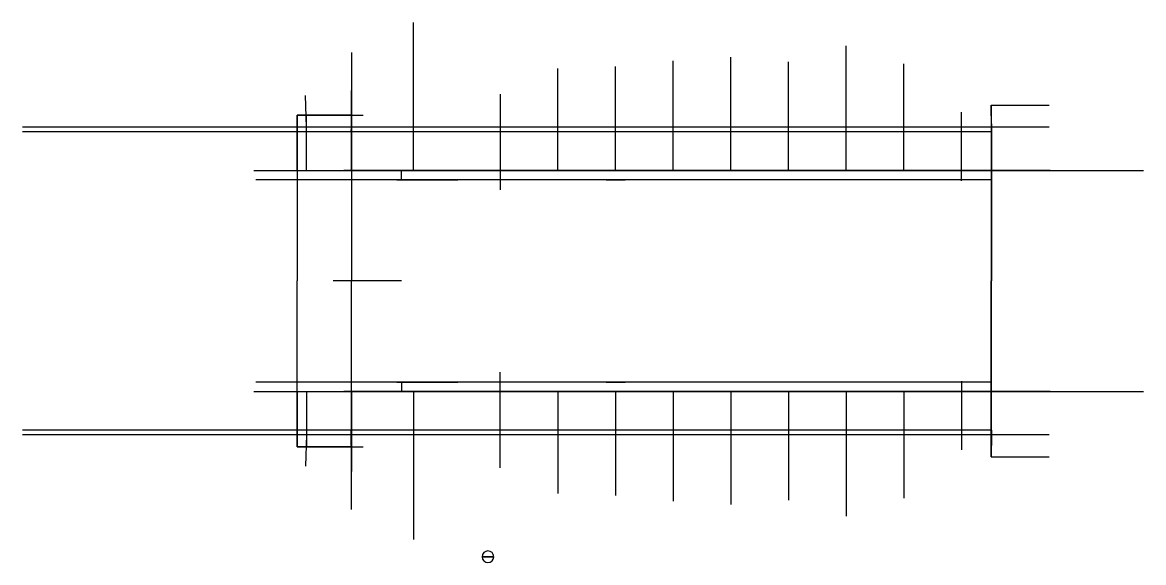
# Model space of a CAD drawing. Header units: millimetres. Extents: x -1672 to 5708, y -1264 to 1190.
# Drawn here: x 5100 to 5708, y 897 to 1190 of the extents above; entities that cross this region are included whole.
import ezdxf

# ---------------------------------------------------------------- set-up
doc = ezdxf.new("R2010")
doc.units = ezdxf.units.MM

msp = doc.modelspace()

# ---------------------------------------------------------------- linework, layer by layer
at = {"extrusion": (0, 1, 0)}
for p, q in [((5311.85, 1109.47, 13.54), (5311.85, 1189.71, 13.54)), ((5546.44, 1109.47, 5.74), (5546.44, 1177.01, 5.74)), ((5452.61, 1109.47, 5.74), (5452.61, 1168.98, 5.74)), ((5483.89, 1109.47, 5.74), (5483.89, 1170.8, 5.74)), ((5515.17, 1109.47, 5.74), (5515.17, 1168.35, 5.74)), ((5390.06, 1109.47, 5.74), (5390.06, 1164.77, 5.74)), ((5421.33, 1109.47, 5.74), (5421.33, 1165.85, 5.74)), ((5577.72, 1109.47, 5.74), (5577.72, 1167.3, 5.74)), ((5625.05, 1139.47, 60.62), (5625.05, 1144.92, 60.62)), ((5278.06, 1139.47, 42.26), (5248.65, 1139.47, 88.1)), ((5609, 1109.47, 5.74), (5609, 1141.1, 5.74)), ((5278.06, 1109.47, 42.26), (5274.96, 1109.47, 47.1)), ((5305.18, 1109.47, 44.05), (5305.18, 1109.47, 49.05)), ((5358.78, 1109.47, 12.94), (5354.03, 1109.47, 12.94)), ((5421.33, 1109.47, 17.34), (5409.91, 1109.47, 17.34)), ((5452.61, 1109.47, 18.64), (5439.25, 1109.47, 18.64)), ((5483.89, 1109.47, 20.44), (5473.34, 1109.47, 20.44)), ((5585.77, 1109.47, 16.17), (5570.71, 1109.47, 15.37)), ((5574.73, 1109.47, 15.58), (5574.72, 1109.47, 5.74)), ((5577.72, 1109.47, 15.74), (5585.77, 1109.47, 16.17)), ((5580.72, 1109.47, 15.9), (5580.72, 1109.47, 5.72)), ((5625.03, 994.67, 5.72), (5226.33, 994.67, 5.72)), ((5311.85, 994.67, 13.54), (5311.85, 994.67, 134.76)), ((5625.03, 994.67, 65.62), (5452.41, 994.67, 56.49)), ((5609, 995.28, 5.74), (5609, 970.02, 5.74))]:
    msp.add_line(p, q, dxfattribs=at)
at = {"extrusion": (1, 1.83697e-16, -1.83697e-16)}
for p, q in [((5278.06, 1173.47, 42.26), (5278.06, 1049.57, 42.26)), ((5625.03, 1144.92, 60.62), (5625.03, 1049.57, 60.62)), ((5625.03, 1133.02, 86.14), (5625.03, 1049.57, 86.14)), ((5625.31, 1133.02, 88.1), (5625.31, 1049.57, 88.1)), ((5625.03, 1109.47, 34.13), (5625.03, 1109.47, 60.62))]:
    msp.add_line(p, q, dxfattribs=at)
for p, q in [((5253.65, 1133.02, 88.1), (5253.25, 1150.02, 48.86)), ((5358.78, 1150.86, 5.74), (5358.78, 1098.94, 5.74)), ((5625.03, 1144.92, 60.62), (5656.52, 1144.92, 60.62)), ((5625.31, 1133.02, 88.1), (5625.03, 1144.92, 60.62)), ((5248.65, 1139.47, 88.1), (5248.65, 1109.47, 88.1)), ((5248.65, 1109.47, 88.1), (5248.65, 1139.47, 88.1)), ((5248.65, 1139.47, 88.1), (5284.51, 1139.47, 88.1)), ((5253.65, 1109.47, 88.1), (5253.65, 1139.47, 88.1)), ((5278.06, 1139.47, 42.26), (5278.06, 1109.47, 42.26)), ((5278.06, 1139.47, 42.26), (5278.06, 1109.47, 42.26)), ((5625.31, 1133.02, 88.1), (5099.68, 1133.02, 88.1)), ((5625.31, 1133.02, 88.1), (5248.65, 1133.02, 88.1)), ((5248.65, 1133.02, 88.1), (5248.65, 1049.57, 88.1)), ((5625.26, 1130.44, 81.48), (5625.31, 1133.02, 88.1)), ((5656.52, 1133.02, 60.62), (5625.31, 1133.02, 88.1)), ((5625.31, 1133.02, 88.1), (5625.31, 1133.02, 75.08)), ((5625.31, 1130.44, 88.1), (5099.68, 1130.44, 88.1)), ((5625.26, 1130.44, 81.48), (5209.4, 1130.44, 81.48)), ((5248.65, 1109.47, 88.1), (5248.65, 1109.47, 58.52)), ((5278.06, 1109.47, 42.26), (5278.06, 1109.47, 26.26)), ((5278.06, 1109.47, 42.26), (5278.06, 1109.47, 47.26)), ((5305.18, 1109.47), (5305.18, 1109.47, 88.1)), ((5390.06, 1109.47, 14.74), (5381.04, 1109.47, 14.74)), ((5515.17, 1109.47, 21.74), (5501.41, 1109.47, 21.74)), ((5546.44, 1109.47, 23.94), (5528.12, 1109.47, 23.94)), ((5577.72, 1109.47, 25.44), (5567.28, 1109.47, 25.44)), ((5609, 1109.47, 27.24), (5592.73, 1109.47, 27.24)), ((5609, 1109.47, 5.74), (5609, 1109.47, 2.59)), ((5609, 1109.47, 2.59), (5609, 1109.47, 1.59)), ((5609, 1109.47, 1.59), (5609, 1109.47, 0.59)), ((5609, 1109.47, 5.74), (5636.23, 1109.47, 5.74)), ((5625.03, 1109.47, 60.62), (5625.03, 1108.97, 60.62)), ((5625.03, 1109.47, 60.62), (5625.03, 1108.97, 60.62)), ((5625.03, 1109.47, 60.62), (5707.7, 1109.47, 60.62)), ((5656.52, 1109.47, 55.62), (5625.03, 1109.47, 55.62)), ((5625.31, 1109.47, 88.1), (5625.31, 1109.47, 102.84)), ((5311.67, 1104.47, 10.39), (5305.85, 1104.47, 10.39)), ((5305.85, 1104.47, 13.54), (5335.85, 1104.47, 13.54)), ((5624.76, 1104.47, 70.62), (5606.65, 1104.47, 69.66)), ((5248.65, 966.11, 88.1), (5248.65, 1049.57, 88.1)), ((5305.18, 1049.57), (5268.17, 1049.57)), ((5305.18, 1049.57), (5268.17, 1049.57)), ((5305.18, 1049.57, 5.72), (5269.51, 1049.57, 5.72)), ((5305.18, 1049.57, 5.72), (5269.51, 1049.57, 5.72)), ((5625.03, 1049.57), (5625.03, 1049.57, 49.02)), ((5625.03, 1049.57), (5625.03, 1049.57, 49.02)), ((5358.78, 948.28, 5.74), (5358.78, 1000.19, 5.74)), ((5311.67, 994.67, 10.39), (5305.85, 994.67, 10.39)), ((5305.85, 994.67, 13.54), (5335.85, 994.67, 13.54)), ((5624.76, 994.67, 70.62), (5606.65, 994.67, 69.66)), ((5248.65, 989.67, 88.1), (5248.65, 989.67, 58.52)), ((5248.65, 959.66, 88.1), (5248.65, 989.67, 88.1)), ((5248.65, 989.67, 88.1), (5248.65, 959.66, 88.1)), ((5253.65, 989.67, 88.1), (5253.65, 959.66, 88.1)), ((5278.06, 989.67, 42.26), (5278.06, 989.67, 26.26)), ((5278.06, 989.67, 42.26), (5278.06, 989.67, 47.26)), ((5278.06, 959.66, 42.26), (5278.06, 989.67, 42.26)), ((5278.06, 959.66, 42.26), (5278.06, 989.67, 42.26)), ((5305.18, 989.67), (5305.18, 989.67, 88.1)), ((5390.06, 989.67, 14.74), (5381.04, 989.67, 14.74)), ((5515.17, 989.67, 21.74), (5501.41, 989.67, 21.74)), ((5546.44, 989.67, 23.94), (5528.12, 989.67, 23.94)), ((5577.72, 989.67, 25.44), (5567.28, 989.67, 25.44)), ((5609, 989.67, 27.24), (5592.73, 989.67, 27.24)), ((5609, 989.67, 5.74), (5609, 989.67, 2.59)), ((5609, 989.67, 2.59), (5609, 989.67, 1.59)), ((5609, 989.67, 1.59), (5609, 989.67, 0.59)), ((5609, 989.67, 5.74), (5636.23, 989.67, 5.74)), ((5625.03, 989.67, 60.62), (5625.03, 990.17, 60.62)), ((5625.03, 989.67, 60.62), (5625.03, 990.17, 60.62)), ((5625.03, 989.67, 60.62), (5707.7, 989.67, 60.62)), ((5656.52, 989.67, 55.62), (5625.03, 989.67, 55.62)), ((5625.31, 989.67, 88.1), (5625.31, 989.67, 102.84)), ((5625.31, 968.69, 88.1), (5099.68, 968.69, 88.1)), ((5625.26, 968.69, 81.48), (5209.4, 968.69, 81.48)), ((5625.26, 968.69, 81.48), (5625.31, 966.11, 88.1)), ((5625.31, 966.11, 88.1), (5099.68, 966.11, 88.1)), ((5625.31, 966.11, 88.1), (5248.65, 966.11, 88.1)), ((5253.65, 966.11, 88.1), (5253.25, 949.12, 48.86)), ((5625.31, 966.11, 88.1), (5625.03, 954.21, 60.62)), ((5656.52, 966.11, 60.62), (5625.31, 966.11, 88.1)), ((5625.31, 966.11, 88.1), (5625.31, 966.11, 75.08)), ((5248.65, 959.66, 88.1), (5284.51, 959.66, 88.1)), ((5625.03, 954.21, 60.62), (5656.52, 954.21, 60.62))]:
    msp.add_line(p, q)
at = {"extrusion": (-0.841597, 0, -0.540106)}
for p, q in [((5278.06, 1109.47, 42.26), (5278.06, 1139.47, 42.26)), ((5278.06, 989.67, 42.26), (5278.06, 959.66, 42.26))]:
    msp.add_line(p, q, dxfattribs=at)
at = {"extrusion": (0.841597, 1.79059e-15, 0.540106)}
for p, q in [((5278.06, 1139.47, 88.1), (5278.06, 1097.91, 88.1)), ((5278.01, 1130.44, 81.48), (5278.06, 1133.02, 88.1))]:
    msp.add_line(p, q, dxfattribs=at)
at = {"extrusion": (0, -1, 0)}
for p, q in [((5609, 1103.86, 5.74), (5609, 1129.12, 5.74)), ((5625.03, 1104.47, 5.72), (5226.33, 1104.47, 5.72)), ((5311.85, 1104.47, 13.54), (5311.85, 1104.47, 134.76)), ((5625.03, 1104.47, 65.62), (5452.41, 1104.47, 56.49)), ((5278.06, 989.67, 42.26), (5274.96, 989.67, 47.1)), ((5305.18, 989.67, 44.05), (5305.18, 989.67, 49.05)), ((5311.85, 989.67, 13.54), (5311.85, 909.43, 13.54)), ((5358.78, 989.67, 12.94), (5354.03, 989.67, 12.94)), ((5390.06, 989.67, 5.74), (5390.06, 934.36, 5.74)), ((5421.33, 989.67, 17.34), (5409.91, 989.67, 17.34)), ((5421.33, 989.67, 5.74), (5421.33, 933.29, 5.74)), ((5452.61, 989.67, 18.64), (5439.25, 989.67, 18.64)), ((5452.61, 989.67, 5.74), (5452.61, 930.16, 5.74)), ((5483.89, 989.67, 20.44), (5473.34, 989.67, 20.44)), ((5483.89, 989.67, 5.74), (5483.89, 928.33, 5.74)), ((5515.17, 989.67, 5.74), (5515.17, 930.78, 5.74)), ((5546.44, 989.67, 5.74), (5546.44, 922.13, 5.74)), ((5585.77, 989.67, 16.17), (5570.71, 989.67, 15.37)), ((5574.73, 989.67, 15.58), (5574.72, 989.67, 5.74)), ((5577.72, 989.67, 5.74), (5577.72, 931.84, 5.74)), ((5577.72, 989.67, 15.74), (5585.77, 989.67, 16.17)), ((5580.72, 989.67, 15.9), (5580.72, 989.67, 5.72)), ((5609, 989.67, 5.74), (5609, 958.04, 5.74)), ((5278.06, 959.66, 42.26), (5248.65, 959.66, 88.1)), ((5625.05, 959.66, 60.62), (5625.05, 954.21, 60.62))]:
    msp.add_line(p, q, dxfattribs=at)
at = {"extrusion": (-0.999956, -0.003721, 0.008591)}
msp.add_line((5625.26, 1130.44, 81.48), (5625.31, 1130.44, 88.1), dxfattribs=at)
at = {"extrusion": (0, -1, -1.83697e-16)}
for p, q in [((5225.09, 1109.47, 88.1), (5625.31, 1109.47, 88.1)), ((5248.65, 1109.47, 88.1), (5305.18, 1109.47)), ((5640.95, 1109.47, 74.33), (5273.9, 1109.47, 48.74)), ((5278.06, 1109.47, 42.26), (5648.47, 1109.47, 67.83)), ((5609, 1109.47, 5.74), (5345.15, 1109.47, 5.74)), ((5650.8, 1109.47, 28.68), (5609, 1109.47, 5.74)), ((5650.8, 1109.47, 28.68), (5609, 1109.47, 5.74)), ((5619.57, 1109.47, 93.14), (5686.63, 1109.47, 34.13))]:
    msp.add_line(p, q, dxfattribs=at)
at = {"extrusion": (-1.36846e-48, -1, -6.12323e-17)}
for p, q in [((5305.85, 1104.47, 13.54), (5305.85, 1104.47, 194.92)), ((5305.85, 1104.47, 13.54), (5305.85, 1104.47, -46.47)), ((5311.85, 1104.47, 13.54), (5311.85, 1104.47, -42.27))]:
    msp.add_line(p, q, dxfattribs=at)
at = {"extrusion": (-2.73691e-48, -1, -1.83697e-16)}
for p, q in [((5305.85, 1104.47, 13.54), (5305.85, 1104.47, 23.36)), ((5311.85, 1104.47, 16.69), (5305.85, 1104.47, 16.69)), ((5305.85, 1104.47, 13.54), (5305.85, 1104.47, 8.96)), ((5311.85, 1104.47, 10.39), (5305.85, 1104.47, 10.39)), ((5311.85, 1104.47, 13.54), (5311.85, 1104.47, 8.86))]:
    msp.add_line(p, q, dxfattribs=at)
at = {"extrusion": (0, 1, 6.12323e-17)}
for p, q in [((5311.85, 1104.47, 13.54), (5311.85, 1104.47, 24.11)), ((5358.78, 1104.43, 40.59), (5358.78, 1104.43, 5.74))]:
    msp.add_line(p, q, dxfattribs=at)
at = {"extrusion": (0, -1, -1.44191e-13)}
msp.add_line((5416.18, 1104.46, 5.72), (5421.33, 1104.46, 5.74), dxfattribs=at)
at = {"extrusion": (1, -1.83697e-16, -1.83697e-16)}
for p, q in [((5278.06, 925.67, 42.26), (5278.06, 1049.57, 42.26)), ((5625.03, 966.11, 86.14), (5625.03, 1049.57, 86.14)), ((5625.03, 954.21, 60.62), (5625.03, 1049.57, 60.62)), ((5625.31, 966.11, 88.1), (5625.31, 1049.57, 88.1)), ((5625.03, 989.67, 34.13), (5625.03, 989.67, 60.62))]:
    msp.add_line(p, q, dxfattribs=at)
at = {"extrusion": (0.841597, -1.79059e-15, 0.540106)}
for p, q in [((5278.06, 959.66, 88.1), (5278.06, 1001.23, 88.1)), ((5278.01, 968.69, 81.48), (5278.06, 966.11, 88.1))]:
    msp.add_line(p, q, dxfattribs=at)
at = {"extrusion": (-1.36846e-48, 1, -6.12323e-17)}
for p, q in [((5305.85, 994.67, 13.54), (5305.85, 994.67, 194.92)), ((5305.85, 994.67, 13.54), (5305.85, 994.67, -46.47)), ((5311.85, 994.67, 13.54), (5311.85, 994.67, -42.27))]:
    msp.add_line(p, q, dxfattribs=at)
at = {"extrusion": (-2.73691e-48, 1, -1.83697e-16)}
for p, q in [((5305.85, 994.67, 13.54), (5305.85, 994.67, 23.36)), ((5311.85, 994.67, 16.69), (5305.85, 994.67, 16.69)), ((5305.85, 994.67, 13.54), (5305.85, 994.67, 8.96)), ((5311.85, 994.67, 10.39), (5305.85, 994.67, 10.39)), ((5311.85, 994.67, 13.54), (5311.85, 994.67, 8.86))]:
    msp.add_line(p, q, dxfattribs=at)
at = {"extrusion": (0, -1, 6.12323e-17)}
for p, q in [((5311.85, 994.67, 13.54), (5311.85, 994.67, 24.11)), ((5358.78, 994.7, 40.59), (5358.78, 994.7, 5.74))]:
    msp.add_line(p, q, dxfattribs=at)
at = {"extrusion": (0, 1, -1.44191e-13)}
msp.add_line((5416.18, 994.68, 5.72), (5421.33, 994.68, 5.74), dxfattribs=at)
at = {"extrusion": (0, 1, -1.83697e-16)}
for p, q in [((5225.09, 989.67, 88.1), (5625.31, 989.67, 88.1)), ((5248.65, 989.67, 88.1), (5305.18, 989.67)), ((5640.95, 989.67, 74.33), (5273.9, 989.67, 48.74)), ((5278.06, 989.67, 42.26), (5648.47, 989.67, 67.83)), ((5609, 989.67, 5.74), (5345.15, 989.67, 5.74)), ((5650.8, 989.67, 28.68), (5609, 989.67, 5.74)), ((5650.8, 989.67, 28.68), (5609, 989.67, 5.74)), ((5619.57, 989.67, 93.14), (5686.63, 989.67, 34.13))]:
    msp.add_line(p, q, dxfattribs=at)
at = {"extrusion": (-0.999956, 0.003721, 0.008591)}
msp.add_line((5625.26, 968.69, 81.48), (5625.31, 968.69, 88.1), dxfattribs=at)
for points in [[(5278.06, 1147.43, 42.26), (5278.01, 1130.44, 81.48), (5278.06, 1133.02, 88.1), (5278.06, 1152.88, 42.26), (5278.06, 1147.43, 42.26)], [(5625.03, 1139.47, 60.62), (5625.26, 1130.44, 81.48), (5625.31, 1133.02, 88.1), (5625.03, 1144.92, 60.62), (5625.05, 1139.47, 60.62)], [(5278.06, 951.71, 42.26), (5278.01, 968.69, 81.48), (5278.06, 966.11, 88.1), (5278.06, 946.26, 42.26), (5278.06, 951.71, 42.26)], [(5625.03, 959.66, 60.62), (5625.26, 968.69, 81.48), (5625.31, 966.11, 88.1), (5625.03, 954.21, 60.62), (5625.05, 959.66, 60.62)]]:
    msp.add_polyline3d(points)
for points in [[(5625.03, 1104.47, 65.62), (5305.18, 1104.47, 49.05), (5305.18, 1109.47, 49.05), (5625.03, 1109.47, 65.62)], [(5625.03, 994.67, 65.62), (5305.18, 994.67, 49.05), (5305.18, 989.67, 49.05), (5625.03, 989.67, 65.62)]]:
    msp.add_polyline3d(points, close=True)
at = {"extrusion": (0, 1, 6.12323e-17)}
for centre, radius in [((-5358.78, 5.74, 1109.47), 3.15), ((-5390.06, 5.74, 1109.47), 3.15), ((-5421.33, 5.74, 1109.47), 3.15), ((-5421.33, 5.74, 1109.47), 3.15), ((-5452.61, 5.74, 1109.47), 3.15), ((-5483.89, 5.74, 1109.47), 3.15), ((-5483.89, 5.74, 1109.47), 3.15), ((-5515.17, 5.74, 1109.47), 3.15), ((-5515.17, 5.74, 1109.47), 3.15), ((-5546.44, 5.74, 1109.47), 3.15), ((-5546.44, 5.74, 1109.47), 3.15), ((-5577.72, 5.74, 1109.47), 3.15), ((-5577.72, 5.74, 1109.47), 3.15), ((-5609, 5.74, 1109.47), 3.15), ((-5609, 5.74, 1109.47), 3.15), ((-5650.8, 28.68, 1109.47), 6.25), ((-5305.85, 13.54, 1104.47), 3.15), ((-5311.85, 13.54, 1104.47), 3.15)]:
    msp.add_circle(centre, radius, dxfattribs=at)
at = {"extrusion": (0, 1, 0)}
msp.add_circle((-5609, 5.74, 1109.47), 6, dxfattribs=at)
at = {"extrusion": (0, 1, 1.44191e-13)}
msp.add_circle((-5609, 5.74, 1109.47), 5.15, dxfattribs=at)
at = {"extrusion": (0, -1, -1.83697e-16)}
msp.add_circle((5421.33, 5.74, -1104.46), 5.15, dxfattribs=at)
at = {"extrusion": (0, -1, 6.12323e-17)}
for centre, radius in [((5305.85, 13.54, -994.67), 3.15), ((5311.85, 13.54, -994.67), 3.15), ((5358.78, 5.74, -989.67), 3.15), ((5390.06, 5.74, -989.67), 3.15), ((5421.33, 5.74, -989.67), 3.15), ((5421.33, 5.74, -989.67), 3.15), ((5452.61, 5.74, -989.67), 3.15), ((5483.89, 5.74, -989.67), 3.15), ((5483.89, 5.74, -989.67), 3.15), ((5515.17, 5.74, -989.67), 3.15), ((5515.17, 5.74, -989.67), 3.15), ((5546.44, 5.74, -989.67), 3.15), ((5546.44, 5.74, -989.67), 3.15), ((5577.72, 5.74, -989.67), 3.15), ((5577.72, 5.74, -989.67), 3.15), ((5609, 5.74, -989.67), 3.15), ((5609, 5.74, -989.67), 3.15), ((5650.8, 28.68, -989.67), 6.25), ((5352.15, 5.74, -900.09), 3)]:
    msp.add_circle(centre, radius, dxfattribs=at)
at = {"extrusion": (0, 1, -1.83697e-16)}
msp.add_circle((-5421.33, 5.74, 994.68), 5.15, dxfattribs=at)
at = {"extrusion": (0, -1, 0)}
msp.add_circle((5609, 5.74, -989.67), 6, dxfattribs=at)
at = {"extrusion": (0, -1, 1.44191e-13)}
msp.add_circle((5609, 5.74, -989.67), 5.15, dxfattribs=at)
at = {"extrusion": (0, -1.22465e-16, -1)}
msp.add_circle((-5352.15, 900.09, -5.74), 3.15, dxfattribs=at)

doc.saveas('drawing.dxf')
